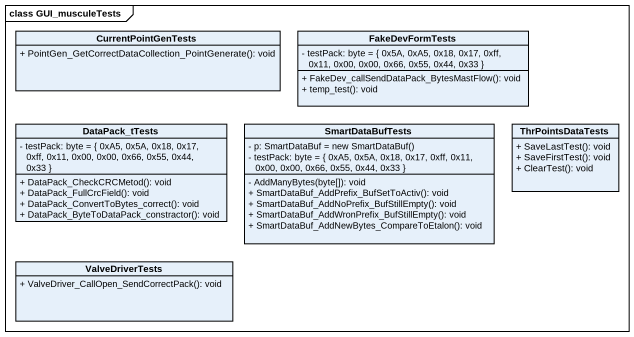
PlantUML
@startuml
mainframe class GUI_musculeTests
hide circle
hide empty members
skinparam classAttributeIconSize 0
class CurrentPointGenTests {
  + PointGen_GetCorrectDataCollection_PointGenerate(): void
}
class FakeDevFormTests {
  - testPack: byte = { 0x5A, 0xA5, 0x18, 0x17, 0xff, 0x11, 0x00, 0x00, 0x66, 0x55, 0x44, 0x33 }
  + FakeDev_callSendDataPack_BytesMastFlow(): void
  + temp_test(): void
}
class DataPack_tTests {
  - testPack: byte = { 0xA5, 0x5A, 0x18, 0x17, 0xff, 0x11, 0x00, 0x00, 0x66, 0x55, 0x44, 0x33 }
  + DataPack_CheckCRCMetod(): void
  + DataPack_FullCrcField(): void
  + DataPack_ConvertToBytes_correct(): void
  + DataPack_ByteToDataPack_constractor(): void
}
class SmartDataBufTests {
  {field} - p: SmartDataBuf = new SmartDataBuf()
  - testPack: byte = { 0xA5, 0x5A, 0x18, 0x17, 0xff, 0x11, 0x00, 0x00, 0x66, 0x55, 0x44, 0x33 }
  - AddManyBytes(byte[]): void
  + SmartDataBuf_AddPrefix_BufSetToActiv(): void
  + SmartDataBuf_AddNoPrefix_BufStillEmpty(): void
  + SmartDataBuf_AddWronPrefix_BufStillEmpty(): void
  + SmartDataBuf_AddNewBytes_CompareToEtalon(): void
}
class ThrPointsDataTests {
  + SaveLastTest(): void
  + SaveFirstTest(): void
  + ClearTest(): void
}
class ValveDriverTests {
  + ValveDriver_CallOpen_SendCorrectPack(): void
}
@enduml
